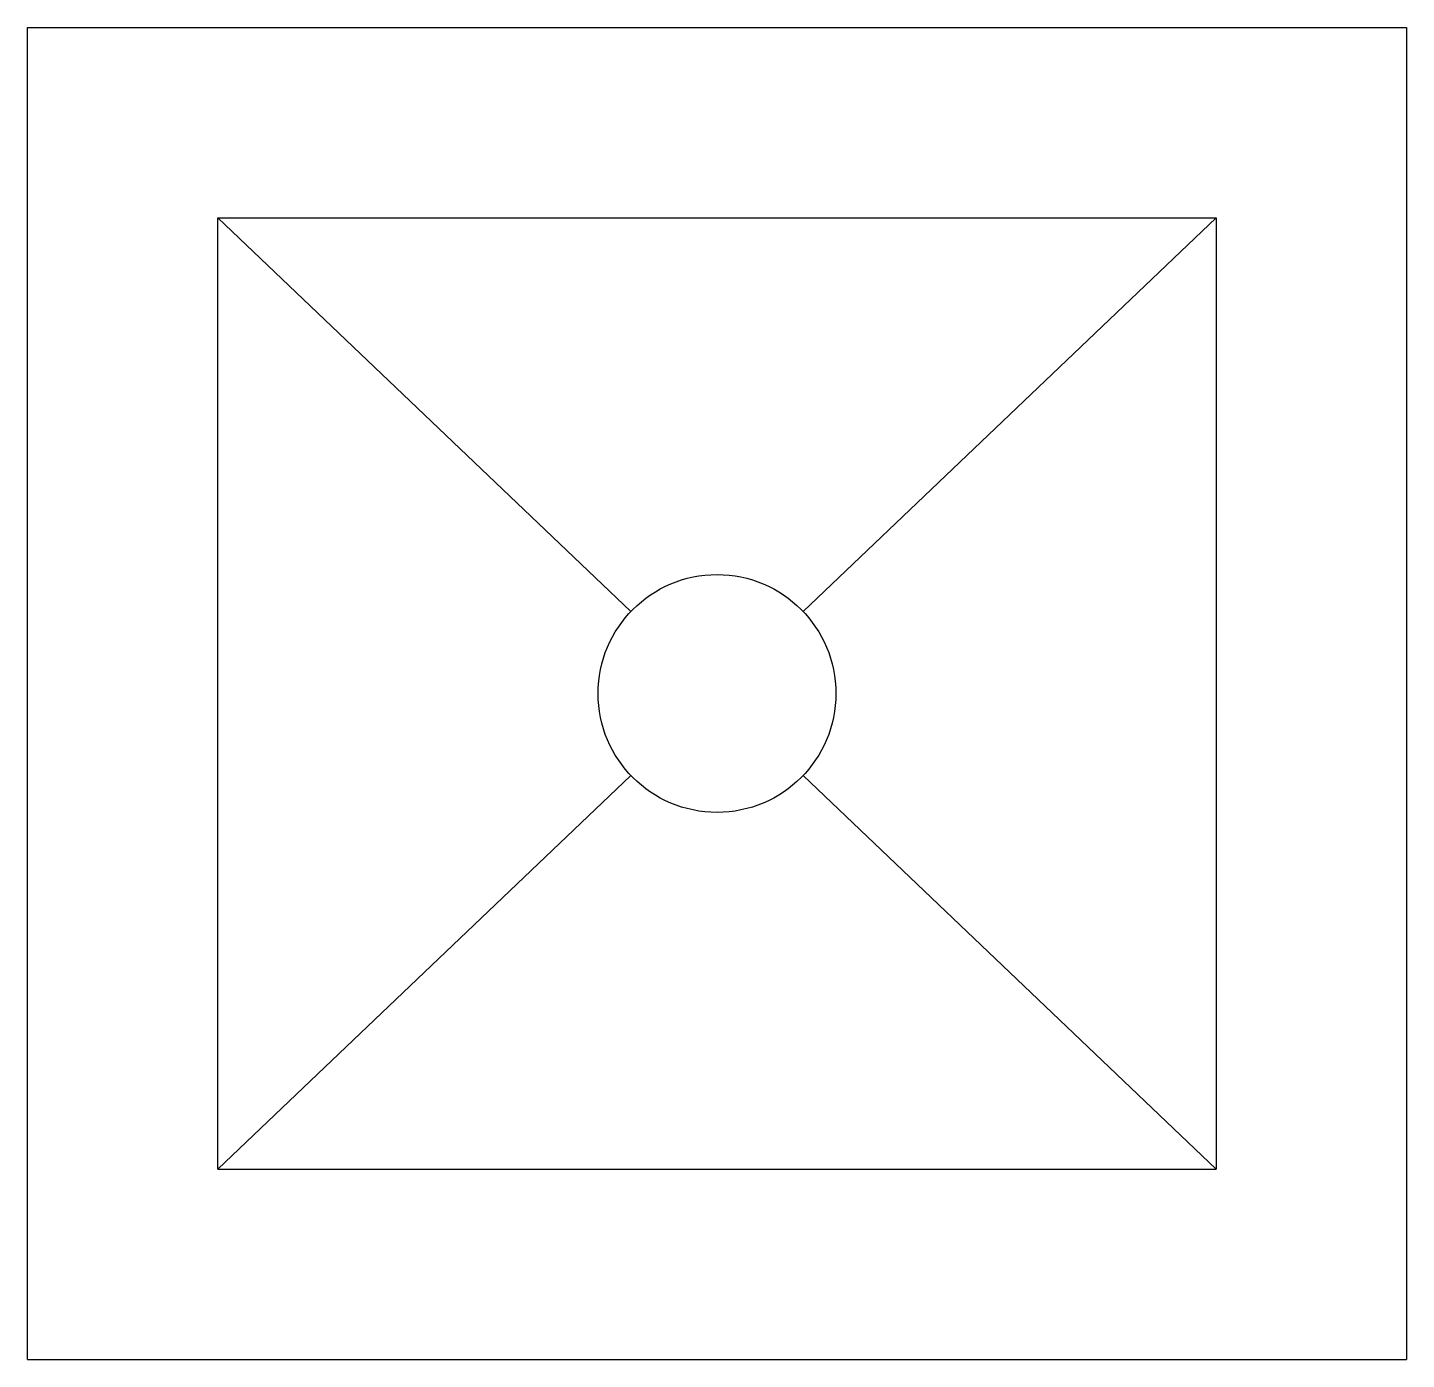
# Model space of a CAD drawing. Header units: metres. Extents: x 44623 to 45282, y -134536 to -133898.
import ezdxf

# ---------------------------------------------------------------- set-up
doc = ezdxf.new("R2010")
doc.units = ezdxf.units.M
doc.layers.add('DET1', color=1, linetype='Continuous')
doc.layers.add('R', color=3, linetype='Continuous')

msp = doc.modelspace()

# ---------------------------------------------------------------- linework, layer by layer
at = {"layer": 'DET1'}
for p, q in [((44713.92, -133989.38), (44911.5, -134177.69)), ((45191.45, -133989.38), (44993.87, -134177.69)), ((44911.5, -134256.2), (44713.92, -134444.51)), ((44993.87, -134256.2), (45191.45, -134444.51))]:
    msp.add_line(p, q, dxfattribs=at)
at = {"layer": 'R'}
for p, q in [((44622.89, -133898.35), (45282.48, -133898.35)), ((44622.89, -134535.54), (44622.89, -133898.35)), ((45282.48, -133898.35), (45282.48, -134535.54)), ((44713.92, -133989.38), (45191.45, -133989.38)), ((44713.92, -134444.51), (44713.92, -133989.38)), ((45191.45, -133989.38), (45191.45, -134444.51)), ((44713.92, -134444.51), (45191.45, -134444.51)), ((44622.89, -134535.54), (45282.48, -134535.54))]:
    msp.add_line(p, q, dxfattribs=at)
msp.add_circle((44952.69, -134216.94), 56.89, dxfattribs=at)

doc.saveas('drawing.dxf')
